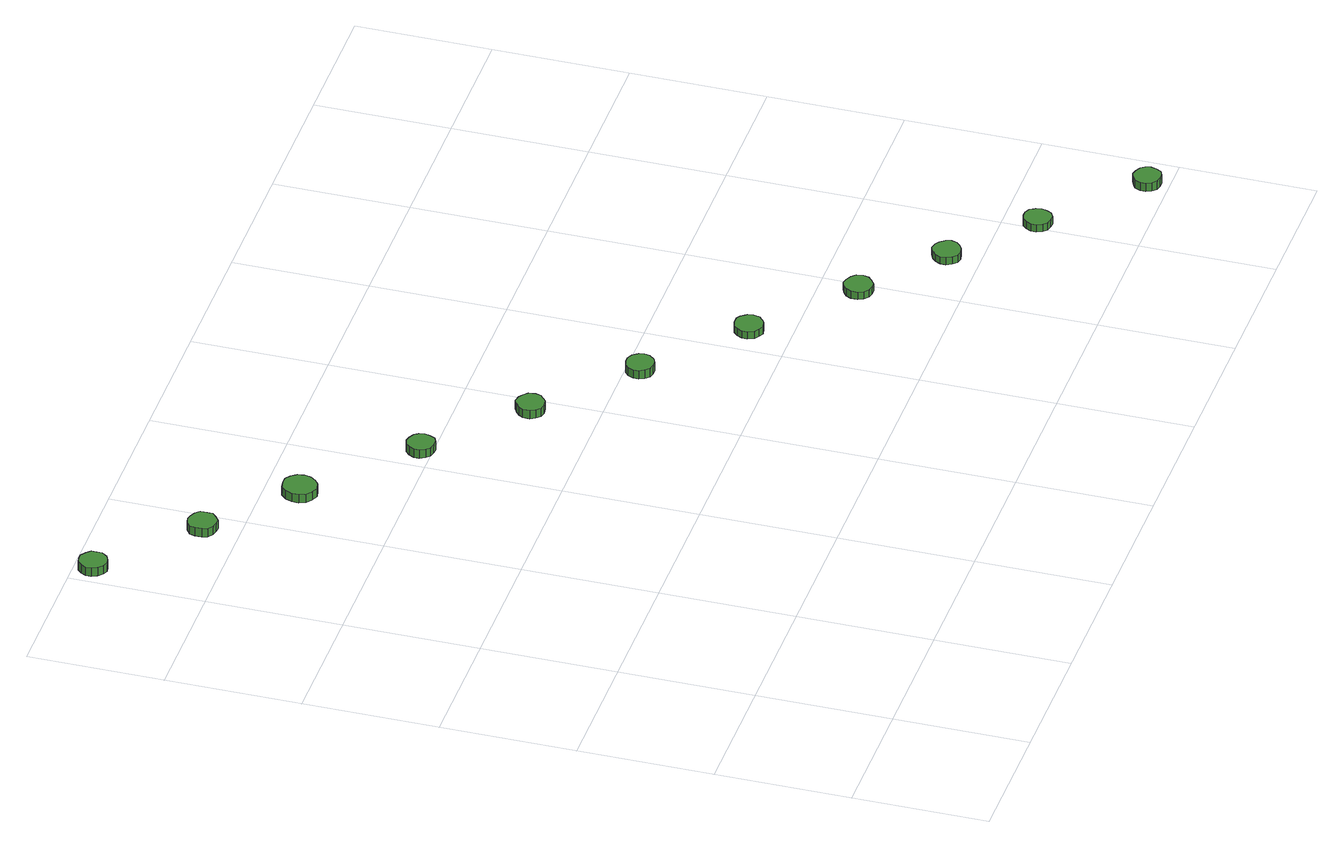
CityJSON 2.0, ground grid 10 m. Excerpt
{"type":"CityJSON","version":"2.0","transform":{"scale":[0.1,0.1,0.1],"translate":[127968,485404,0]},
"CityObjects":{
"tree1":{"type":"SolitaryVegetationObject","attributes":{"function":"something"},"geometry":[{"type":"MultiSurface","lod":"1","boundaries":[[[0,1,2,3,4,5,6,7,8,9,10,11,12,13,14]],[[15,16,17,18,19,20,21,22,23,24,25,26,27,28,29]],[[0,29,28,1]],[[1,28,27,2]],[[2,27,26,3]],[[3,26,25,4]],[[4,25,24,5]],[[5,24,23,6]],[[6,23,22,7]],[[7,22,21,8]],[[8,21,20,9]],[[9,20,19,10]],[[10,19,18,11]],[[11,18,17,12]],[[12,17,16,13]],[[13,16,15,14]],[[14,15,29,0]]]}]},
"tree2":{"type":"SolitaryVegetationObject","attributes":{"function":"something"},"geometry":[{"type":"MultiSurface","lod":"1","boundaries":[[[30,31,32,33,34,35,36,37,38,39,40,41,42,43,44]],[[45,46,47,48,49,50,51,52,53,54,55,56,57,58,59]],[[30,59,58,31]],[[31,58,57,32]],[[32,57,56,33]],[[33,56,55,34]],[[34,55,54,35]],[[35,54,53,36]],[[36,53,52,37]],[[37,52,51,38]],[[38,51,50,39]],[[39,50,49,40]],[[40,49,48,41]],[[41,48,47,42]],[[42,47,46,43]],[[43,46,45,44]],[[44,45,59,30]]]}]},
"tree3":{"type":"SolitaryVegetationObject","attributes":{"function":"something"},"geometry":[{"type":"MultiSurface","lod":"1","boundaries":[[[60,61,62,63,64,65,66,67,68,69,70,71,72,73,74]],[[75,76,77,78,79,80,81,82,83,84,85,86,87,88,89]],[[60,89,88,61]],[[61,88,87,62]],[[62,87,86,63]],[[63,86,85,64]],[[64,85,84,65]],[[65,84,83,66]],[[66,83,82,67]],[[67,82,81,68]],[[68,81,80,69]],[[69,80,79,70]],[[70,79,78,71]],[[71,78,77,72]],[[72,77,76,73]],[[73,76,75,74]],[[74,75,89,60]]]}]},
"tree4":{"type":"SolitaryVegetationObject","attributes":{"function":"something"},"geometry":[{"type":"MultiSurface","lod":"1","boundaries":[[[90,91,92,93,94,95,96,97,98,99,100,101,102,103,104]],[[105,106,107,108,109,110,111,112,113,114,115,116,117,118,119]],[[90,119,118,91]],[[91,118,117,92]],[[92,117,116,93]],[[93,116,115,94]],[[94,115,114,95]],[[95,114,113,96]],[[96,113,112,97]],[[97,112,111,98]],[[98,111,110,99]],[[99,110,109,100]],[[100,109,108,101]],[[101,108,107,102]],[[102,107,106,103]],[[103,106,105,104]],[[104,105,119,90]]]}]},
"tree5":{"type":"SolitaryVegetationObject","attributes":{"function":"something"},"geometry":[{"type":"MultiSurface","lod":"1","boundaries":[[[120,121,122,123,124,125,126,127,128,129,130,131,132,133,134]],[[135,136,137,138,139,140,141,142,143,144,145,146,147,148,149]],[[120,149,148,121]],[[121,148,147,122]],[[122,147,146,123]],[[123,146,145,124]],[[124,145,144,125]],[[125,144,143,126]],[[126,143,142,127]],[[127,142,141,128]],[[128,141,140,129]],[[129,140,139,130]],[[130,139,138,131]],[[131,138,137,132]],[[132,137,136,133]],[[133,136,135,134]],[[134,135,149,120]]]}]},
"tree6":{"type":"SolitaryVegetationObject","attributes":{"function":"something"},"geometry":[{"type":"MultiSurface","lod":"1","boundaries":[[[150,151,152,153,154,155,156,157,158,159,160,161,162,163,164]],[[165,166,167,168,169,170,171,172,173,174,175,176,177,178,179]],[[150,179,178,151]],[[151,178,177,152]],[[152,177,176,153]],[[153,176,175,154]],[[154,175,174,155]],[[155,174,173,156]],[[156,173,172,157]],[[157,172,171,158]],[[158,171,170,159]],[[159,170,169,160]],[[160,169,168,161]],[[161,168,167,162]],[[162,167,166,163]],[[163,166,165,164]],[[164,165,179,150]]]}]},
"tree7":{"type":"SolitaryVegetationObject","attributes":{"function":"something"},"geometry":[{"type":"MultiSurface","lod":"1","boundaries":[[[180,181,182,183,184,185,186,187,188,189,190,191,192,193,194]],[[195,196,197,198,199,200,201,202,203,204,205,206,207,208,209]],[[180,209,208,181]],[[181,208,207,182]],[[182,207,206,183]],[[183,206,205,184]],[[184,205,204,185]],[[185,204,203,186]],[[186,203,202,187]],[[187,202,201,188]],[[188,201,200,189]],[[189,200,199,190]],[[190,199,198,191]],[[191,198,197,192]],[[192,197,196,193]],[[193,196,195,194]],[[194,195,209,180]]]}]},
"tree8":{"type":"SolitaryVegetationObject","attributes":{"function":"something"},"geometry":[{"type":"MultiSurface","lod":"1","boundaries":[[[210,211,212,213,214,215,216,217,218,219,220,221,222,223,224]],[[225,226,227,228,229,230,231,232,233,234,235,236,237,238,239]],[[210,239,238,211]],[[211,238,237,212]],[[212,237,236,213]],[[213,236,235,214]],[[214,235,234,215]],[[215,234,233,216]],[[216,233,232,217]],[[217,232,231,218]],[[218,231,230,219]],[[219,230,229,220]],[[220,229,228,221]],[[221,228,227,222]],[[222,227,226,223]],[[223,226,225,224]],[[224,225,239,210]]]}]},
"tree9":{"type":"SolitaryVegetationObject","attributes":{"function":"something"},"geometry":[{"type":"MultiSurface","lod":"1","boundaries":[[[240,241,242,243,244,245,246,247,248,249,250,251,252,253,254]],[[255,256,257,258,259,260,261,262,263,264,265,266,267,268,269]],[[240,269,268,241]],[[241,268,267,242]],[[242,267,266,243]],[[243,266,265,244]],[[244,265,264,245]],[[245,264,263,246]],[[246,263,262,247]],[[247,262,261,248]],[[248,261,260,249]],[[249,260,259,250]],[[250,259,258,251]],[[251,258,257,252]],[[252,257,256,253]],[[253,256,255,254]],[[254,255,269,240]]]}]},
"tree10":{"type":"SolitaryVegetationObject","attributes":{"function":"something"},"geometry":[{"type":"MultiSurface","lod":"1","boundaries":[[[270,271,272,273,274,275,276,277,278,279,280,281,282,283,284]],[[285,286,287,288,289,290,291,292,293,294,295,296,297,298,299]],[[270,299,298,271]],[[271,298,297,272]],[[272,297,296,273]],[[273,296,295,274]],[[274,295,294,275]],[[275,294,293,276]],[[276,293,292,277]],[[277,292,291,278]],[[278,291,290,279]],[[279,290,289,280]],[[280,289,288,281]],[[281,288,287,282]],[[282,287,286,283]],[[283,286,285,284]],[[284,285,299,270]]]}]},
"tree11":{"type":"SolitaryVegetationObject","attributes":{"function":"something"},"geometry":[{"type":"MultiSurface","lod":"1","boundaries":[[[300,301,302,303,304,305,306,307,308,309,310,311,312,313,314]],[[315,316,317,318,319,320,321,322,323,324,325,326,327,328,329]],[[300,329,328,301]],[[301,328,327,302]],[[302,327,326,303]],[[303,326,325,304]],[[304,325,324,305]],[[305,324,323,306]],[[306,323,322,307]],[[307,322,321,308]],[[308,321,320,309]],[[309,320,319,310]],[[310,319,318,311]],[[311,318,317,312]],[[312,317,316,313]],[[313,316,315,314]],[[314,315,329,300]]]}]}
},
"vertices":[
[27,587,9],[27,591,9],[24,594,9],[20,597,9],[16,597,9],[12,596,9],[9,593,9],[7,589,9],[7,585,9],[9,581,9],[12,578,9],[16,576,9],[20,577,9],[24,579,9],[27,583,9],[27,583,2],[24,579,2],[20,577,2],[16,576,2],[12,578,2],[9,581,2],[7,585,2],[7,589,2],[9,593,2],[12,596,2],[16,597,2],[20,597,2],[24,594,2],[27,591,2],[27,587,2],
[95,527,9],[95,532,9],[92,535,9],[88,537,9],[84,538,9],[80,537,9],[76,534,9],[75,530,9],[75,525,9],[76,521,9],[80,518,9],[84,517,9],[88,517,9],[92,520,9],[95,523,9],[95,523,2],[92,520,2],[88,517,2],[84,517,2],[80,518,2],[76,521,2],[75,525,2],[75,530,2],[76,534,2],[80,537,2],[84,538,2],[88,537,2],[92,535,2],[95,532,2],[95,527,2],
[158,475,9],[157,480,9],[154,484,9],[150,487,9],[145,487,9],[140,486,9],[136,482,9],[134,477,9],[134,472,9],[136,467,9],[140,464,9],[145,462,9],[150,463,9],[154,466,9],[157,470,9],[157,470,2],[154,466,2],[150,463,2],[145,462,2],[140,464,2],[136,467,2],[134,472,2],[134,477,2],[136,482,2],[140,486,2],[145,487,2],[150,487,2],[154,484,2],[157,480,2],[158,475,2],
[230,409,9],[229,413,9],[227,416,9],[223,418,9],[219,419,9],[215,418,9],[212,415,9],[210,411,9],[210,407,9],[212,403,9],[215,400,9],[219,399,9],[223,399,9],[227,401,9],[229,405,9],[229,405,2],[227,401,2],[223,399,2],[219,399,2],[215,400,2],[212,403,2],[210,407,2],[210,411,2],[212,415,2],[215,418,2],[219,419,2],[223,418,2],[227,416,2],[229,413,2],[230,409,2],
[299,349,9],[298,354,9],[295,357,9],[292,359,9],[287,360,9],[283,358,9],[280,355,9],[278,352,9],[278,347,9],[280,343,9],[283,340,9],[287,339,9],[292,340,9],[295,342,9],[298,345,9],[298,345,2],[295,342,2],[292,340,2],[287,339,2],[283,340,2],[280,343,2],[278,347,2],[278,352,2],[280,355,2],[283,358,2],[287,360,2],[292,359,2],[295,357,2],[298,354,2],[299,349,2],
[367,290,9],[366,294,9],[363,298,9],[359,300,9],[355,300,9],[351,299,9],[348,296,9],[346,292,9],[346,288,9],[348,284,9],[351,281,9],[355,280,9],[359,280,9],[363,282,9],[366,286,9],[366,286,2],[363,282,2],[359,280,2],[355,280,2],[351,281,2],[348,284,2],[346,288,2],[346,292,2],[348,296,2],[351,299,2],[355,300,2],[359,300,2],[363,298,2],[366,294,2],[367,290,2],
[434,231,9],[433,235,9],[430,239,9],[427,241,9],[422,241,9],[418,240,9],[415,237,9],[413,233,9],[413,229,9],[415,224,9],[418,222,9],[422,220,9],[427,221,9],[430,223,9],[433,226,9],[433,226,3],[430,223,3],[427,221,3],[422,220,3],[418,222,3],[415,224,3],[413,229,3],[413,233,3],[415,237,3],[418,240,3],[422,241,3],[427,241,3],[430,239,3],[433,235,3],[434,231,3],
[502,171,9],[501,176,9],[498,179,9],[494,181,9],[490,182,9],[486,180,9],[483,178,9],[481,174,9],[481,169,9],[483,165,9],[486,162,9],[490,161,9],[494,161,9],[498,164,9],[501,167,9],[501,167,3],[498,164,3],[494,161,3],[490,161,3],[486,162,3],[483,165,3],[481,169,3],[481,174,3],[483,178,3],[486,180,3],[490,182,3],[494,181,3],[498,179,3],[501,176,3],[502,171,3],
[560,124,9],[559,128,9],[556,132,9],[553,134,9],[548,135,9],[544,133,9],[541,130,9],[539,126,9],[539,122,9],[541,118,9],[544,115,9],[548,114,9],[553,115,9],[556,117,9],[559,120,9],[559,120,3],[556,117,3],[553,115,3],[548,114,3],[544,115,3],[541,118,3],[539,122,3],[539,126,3],[541,130,3],[544,133,3],[548,135,3],[553,134,3],[556,132,3],[559,128,3],[560,124,3],
[615,75,9],[614,79,9],[612,83,9],[608,85,9],[604,85,9],[600,84,9],[597,81,9],[595,77,9],[595,73,9],[597,69,9],[600,66,9],[604,65,9],[608,65,9],[612,67,9],[614,71,9],[614,71,3],[612,67,3],[608,65,3],[604,65,3],[600,66,3],[597,69,3],[595,73,3],[595,77,3],[597,81,3],[600,84,3],[604,85,3],[608,85,3],[612,83,3],[614,79,3],[615,75,3],
[684,16,10],[683,20,10],[681,23,10],[677,25,10],[673,26,10],[669,24,10],[666,22,10],[664,18,10],[664,14,10],[666,10,10],[669,7,10],[673,6,10],[677,6,10],[681,8,10],[683,12,10],[683,12,3],[681,8,3],[677,6,3],[673,6,3],[669,7,3],[666,10,3],[664,14,3],[664,18,3],[666,22,3],[669,24,3],[673,26,3],[677,25,3],[681,23,3],[683,20,3],[684,16,3]
]}
